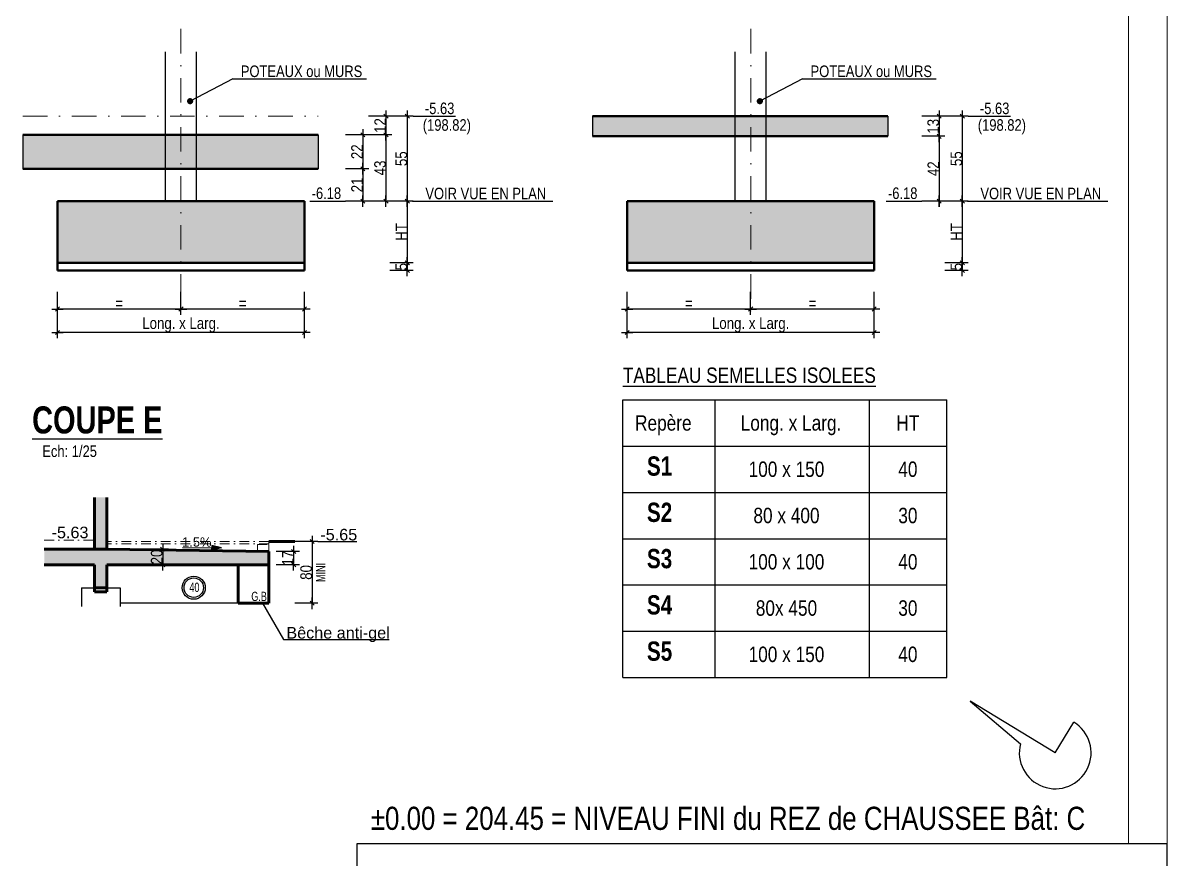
# Model space of a CAD drawing. Header units: centimetres. Extents: x -4990 to 114398, y -61489 to -12305.
# Drawn here: x 33590 to 35073, y -37783 to -36699 of the extents above; entities that cross this region are included whole.
import ezdxf
from ezdxf.enums import TextEntityAlignment as Align

# ---------------------------------------------------------------- set-up
doc = ezdxf.new("R2010")
doc.units = ezdxf.units.CM
doc.header["$LTSCALE"] = 0.5
doc.linetypes.add('TIRETPT2', pattern=[12.7, 6.35, -3.175, 0, -3.175])
doc.linetypes.add('TIRETPTX2', pattern=[50.8, 25.4, -12.7, 0, -12.7])
doc.layers.get('DEFPOINTS').update_dxf_attribs({"linetype": 'CONTINUOUS'})
for name, color, linetype in [('01-cartouche-cage A', 7, 'CONTINUOUS'), ('01_cote_gen', 4, 'CONTINUOUS'), ('01_linteaux', 2, 'CONTINUOUS'), ('01_poch_murs', 253, 'CONTINUOUS'), ('01_poch_poteaux', 250, 'CONTINUOUS'), ('01_texte', 230, 'CONTINUOUS'), ('AA_COTES', 2, 'CONTINUOUS')]:
    doc.layers.add(name, color=color, linetype=linetype)
for name, color, linetype, lineweight in [('01_Cad_1_', 5, 'CONTINUOUS', 9), ('01_murs_coup', 5, 'CONTINUOUS', 60), ('01_résv', 32, 'CONTINUOUS', 9), ('01_tram_axes', 2, 'TIRETPTX2', 9)]:
    doc.layers.add(name, color=color, linetype=linetype, lineweight=lineweight)
doc.styles.add('ARIAL', font='arial.ttf')
doc.styles.add('impact', font='impact.ttf')
doc.styles.add('MATTE_TXT', font='arial.ttf')
doc.styles.add('STYLE2', font='ARIALN.TTF')
doc.styles.add('stylemattecart', font='ARIALN.TTF')
doc.dimstyles.new('JB25', dxfattribs={"dimscale": 0.1, "dimtxt": 150, "dimasz": 15, "dimexe": 0.1, "dimexo": 0.1, "dimgap": 0.09, "dimtad": 1, "dimdec": 1, "dimlfac": 0.5, "dimdsep": 46, "dimtxsty": 'STYLE2', "dimblk1": 'BOND_G', "dimblk2": 'BOND_D', "dimsah": 1, "dimcen": 1.5, "dimdle": 0.01, "dimse1": 1, "dimse2": 1, "dimclrd": 4, "dimclre": 2, "dimclrt": 6, "dimazin": 2, "dimtfac": 2.333333, "dimtdec": 1, "dimtix": 1, "dimtmove": 2, "dimatfit": 3, "dimldrblk": 'BOND_G', "dimfxl": 1, "dimtolj": 1, "dimtzin": 0, "dimarcsym": 0})
doc.dimstyles.new('JB50', dxfattribs={"dimscale": 0.1, "dimtxt": 150, "dimasz": 15, "dimexe": 0.1, "dimexo": 0.1, "dimgap": 0.09, "dimtad": 1, "dimdec": 1, "dimdsep": 46, "dimtxsty": 'STYLE2', "dimblk1": 'BOND_G', "dimblk2": 'BOND_D', "dimsah": 1, "dimcen": 1.5, "dimdle": 0.01, "dimse1": 1, "dimse2": 1, "dimclrd": 4, "dimclre": 2, "dimclrt": 6, "dimazin": 2, "dimtfac": 2.333333, "dimtdec": 1, "dimtix": 1, "dimtmove": 2, "dimatfit": 3, "dimldrblk": 'BOND_G', "dimfxl": 1, "dimtolj": 1, "dimtzin": 0, "dimarcsym": 0})

# ---------------------------------------------------------------- blocks, each defined once
blk = doc.blocks.new('cartstruc')
at = {"layer": '01-cartouche-cage A', "linetype": 'Continuous'}
for p, q in [((0, 1485), (-1050, 1485)), ((-1050, 1485), (-1050, 0)), ((0, 0), (0, 1485))]:
    blk.add_line(p, q, dxfattribs=at)
at = {"layer": '01-cartouche-cage A', "color": 7, "style": 'stylemattecart'}
for tag, height, p in [('NOMCLIENT', 30, (-525, 1399.6)), ('ADRESSE1CLIENT', 25, (-525, 1326.7)), ('ADRESSE2CLIENT', 25, (-525, 1283.9)), ('NOMAFFAIRE1', 45, (-525.1, 1189.8)), ('NOMAFFAIRE2', 45, (-525.1, 1110.4)), ('NOMAFFAIRE3', 45, (-525.1, 1031.7)), ('ADRESSE1AFFAIRE', 20, (-525.1, 943.3)), ('ADRESSE2AFFAIRE', 20, (-525.1, 909.2)), ('INDICE-A', 15, (-959.1, 428.4)), ('DATE-A', 15, (-861.9, 428.4)), ('INDICE-B', 15, (-959.1, 400.5)), ('DATE-B', 15, (-861.9, 400.5)), ('INDICE-C', 15, (-959.1, 369.4)), ('DATE-C', 15, (-861.9, 369.4)), ('INDICE-D', 15, (-959.1, 338.3)), ('DATE-D', 15, (-861.9, 338.3)), ('INDICE-E', 15, (-959.1, 307.2)), ('DATE-E', 15, (-861.9, 307.2)), ('INDICE-F', 15, (-959.1, 276.1)), ('DATE-F', 15, (-861.9, 276.1))]:
    blk.add_attdef(tag, text='', height=height, dxfattribs=at).set_placement(p, align=Align.MIDDLE_CENTER)
for tag, height, p in [('NOMARCHI', 15, (-831.1, 803.3)), ('MODEL', 15, (-408.9, 803.3)), ('BETSTRUCTURE', 15, (-831.1, 776.5)), ('MOE', 15, (-408.9, 776.5)), ('BETFLUIDES', 15, (-831.1, 749.5)), ('CSPS', 15, (-408.9, 749.5)), ('ECONOMISTE', 15, (-831.1, 722.7)), ('OPC', 15, (-408.9, 722.7)), ('BDC', 15, (-831.1, 695.9)), ('NOMENTREPRISE', 15, (-408.9, 695.9)), ('NUMBAT', 27, (-249.5, 614.7)), ('PHASE', 35, (-249.5, 537.9)), ('CONT-SOL', 12, (-138.6, 490.2)), ('NOMDESS', 15, (-451.8, 132.3)), ('NOMING', 15, (-451.8, 104.3)), ('ECH', 15, (-451.8, 76.3)), ('NUMAFF', 25, (-196.3, 48.9))]:
    blk.add_attdef(tag, text='', height=height, dxfattribs=at).set_placement(p, align=Align.BOTTOM_LEFT)
at = {"layer": '01-cartouche-cage A', "color": 7, "style": 'stylemattecart', "width": 0.8}
for tag, p in [('TITRTEPLAN1', (-677.3, 664.6)), ('TITRTEPLAN2', (-677.3, 610.2)), ('TITRTEPLAN3', (-677.3, 556)), ('TITRTEPLAN4', (-677.3, 501.4))]:
    blk.add_attdef(tag, text='', height=33, dxfattribs=at).set_placement(p, align=Align.MIDDLE_CENTER)
at = {"layer": '01-cartouche-cage A', "color": 7, "style": 'stylemattecart'}
for tag, p in [('MODIF-A', (-802.6, 428.4)), ('MODIF-B', (-802.6, 400.5)), ('MODIF-C', (-802.6, 369.4)), ('MODIF-D', (-802.6, 338.3)), ('MODIF-E', (-802.6, 307.2)), ('MODIF-F', (-802.6, 276.1))]:
    blk.add_attdef(tag, text='', height=15, dxfattribs=at).set_placement(p, align=Align.MIDDLE_LEFT)
at = {"layer": '01-cartouche-cage A', "color": 255, "style": 'stylemattecart'}
for tag, height, p in [('N°P', 35, (-321, 256)), ('IP', 35, (-210.3, 256)), ('DATEPLAN', 15, (-257.7, 226.8))]:
    blk.add_attdef(tag, text='', height=height, dxfattribs=at).set_placement(p, align=Align.BOTTOM_LEFT)
blk = doc.blocks.new('BOND_G')
at = {"layer": 'AA_COTES', "color": 0}
for p, q in [((0, -5), (0, 15)), ((5, 0), (-5, 0)), ((1.77, 1.77), (-1.77, -1.77))]:
    blk.add_line(p, q, dxfattribs=at)
blk = doc.blocks.new('BOND_D')
at = {"layer": 'AA_COTES', "color": 0}
for p, q in [((5, 0), (-5, 0)), ((-1.77, -1.77), (1.77, 1.77)), ((0, 5), (0, -15))]:
    blk.add_line(p, q, dxfattribs=at)
blk = doc.blocks.new('*D3810')
at = {"layer": '01_poch_poteaux', "color": 4, "lineweight": -2, "transparency": 16777216}
blk.add_line((34691.4, -37069.6), (34534.4, -37069.6), dxfattribs=at)
at = {"layer": 'DEFPOINTS', "color": 0}
for p in [(34692.9, -37019.7), (34532.9, -37031.6), (34532.9, -37069.6)]:
    blk.add_point(p, dxfattribs=at)
at = {"layer": '01_poch_poteaux', "color": 4, "lineweight": -2, "transparency": 16777216, "xscale": 1.5, "yscale": 1.5, "zscale": 1.5, "rotation": 180}
blk.add_blockref('BOND_D', (34532.9, -37069.6), dxfattribs=at)
at = {"layer": '01_poch_poteaux', "color": 4, "lineweight": -2, "transparency": 16777216, "xscale": 1.5, "yscale": 1.5, "zscale": 1.5}
blk.add_blockref('BOND_G', (34692.9, -37069.6), dxfattribs=at)
at = {"layer": '01_poch_poteaux', "color": 6, "transparency": 16777216, "insert": (34612.9, -37062.1), "char_height": 15, "attachment_point": 5, "style": 'STYLE2'}
blk.add_mtext('\\A1;=', dxfattribs=at)
blk = doc.blocks.new('*D3811')
at = {"layer": '01_poch_poteaux', "color": 4, "lineweight": -2, "transparency": 16777216}
blk.add_line((34531.4, -37069.6), (34374.4, -37069.6), dxfattribs=at)
at = {"layer": 'DEFPOINTS', "color": 0}
for p in [(34532.9, -37019.7), (34372.9, -37031.6), (34372.9, -37069.6)]:
    blk.add_point(p, dxfattribs=at)
at = {"layer": '01_poch_poteaux', "color": 4, "lineweight": -2, "transparency": 16777216, "xscale": 1.5, "yscale": 1.5, "zscale": 1.5, "rotation": 180}
blk.add_blockref('BOND_D', (34372.9, -37069.6), dxfattribs=at)
at = {"layer": '01_poch_poteaux', "color": 4, "lineweight": -2, "transparency": 16777216, "xscale": 1.5, "yscale": 1.5, "zscale": 1.5}
blk.add_blockref('BOND_G', (34532.9, -37069.6), dxfattribs=at)
at = {"layer": '01_poch_poteaux', "color": 6, "transparency": 16777216, "insert": (34452.9, -37062.1), "char_height": 15, "attachment_point": 5, "style": 'STYLE2'}
blk.add_mtext('\\A1;=', dxfattribs=at)
blk = doc.blocks.new('*D3805')
at = {"layer": '01_cote_gen', "color": 4, "lineweight": -2, "transparency": 16777216}
blk.add_line((34777.2, -36821.2), (34777.2, -36844.2), dxfattribs=at)
at = {"layer": 'DEFPOINTS', "color": 0}
for p in [(34754.7, -36819.7), (34754.7, -36845.7), (34777.2, -36845.7)]:
    blk.add_point(p, dxfattribs=at)
at = {"layer": '01_cote_gen', "color": 4, "lineweight": -2, "transparency": 16777216, "xscale": 1.5, "yscale": 1.5, "zscale": 1.5}
for name, p, rotation in [('BOND_G', (34777.2, -36819.7), 90), ('BOND_D', (34777.2, -36845.7), 270)]:
    blk.add_blockref(name, p, dxfattribs=dict(at, rotation=rotation))
at = {"layer": '01_cote_gen', "color": 6, "transparency": 16777216, "insert": (34769.5, -36832.7), "char_height": 15, "attachment_point": 5, "rotation": 90, "style": 'STYLE2'}
blk.add_mtext('\\A1;13', dxfattribs=at)
blk = doc.blocks.new('*D3806')
at = {"layer": '01_cote_gen', "color": 4, "lineweight": -2, "transparency": 16777216}
blk.add_line((34777.2, -36847.2), (34777.2, -36928.2), dxfattribs=at)
at = {"layer": 'DEFPOINTS', "color": 0}
for p in [(34754.7, -36845.7), (34736.8, -36929.7), (34777.2, -36929.7)]:
    blk.add_point(p, dxfattribs=at)
at = {"layer": '01_cote_gen', "color": 4, "lineweight": -2, "transparency": 16777216, "xscale": 1.5, "yscale": 1.5, "zscale": 1.5}
for name, p, rotation in [('BOND_G', (34777.2, -36845.7), 90), ('BOND_D', (34777.2, -36929.7), 270)]:
    blk.add_blockref(name, p, dxfattribs=dict(at, rotation=rotation))
at = {"layer": '01_cote_gen', "color": 6, "transparency": 16777216, "insert": (34769.6, -36887.7), "char_height": 15, "attachment_point": 5, "rotation": 90, "style": 'STYLE2'}
blk.add_mtext('\\A1;42', dxfattribs=at)
blk = doc.blocks.new('*D3807')
at = {"layer": '01_cote_gen', "color": 4, "lineweight": -2, "transparency": 16777216}
blk.add_line((34691.4, -37099.9), (34374.4, -37099.9), dxfattribs=at)
at = {"layer": 'DEFPOINTS', "color": 0}
for p in [(34372.9, -37077.1), (34692.9, -37077.1), (34372.9, -37099.9)]:
    blk.add_point(p, dxfattribs=at)
at = {"layer": '01_cote_gen', "color": 4, "lineweight": -2, "transparency": 16777216, "xscale": 1.5, "yscale": 1.5, "zscale": 1.5, "rotation": 180}
blk.add_blockref('BOND_D', (34372.9, -37099.9), dxfattribs=at)
at = {"layer": '01_cote_gen', "color": 4, "lineweight": -2, "transparency": 16777216, "xscale": 1.5, "yscale": 1.5, "zscale": 1.5}
blk.add_blockref('BOND_G', (34692.9, -37099.9), dxfattribs=at)
at = {"layer": '01_cote_gen', "color": 6, "transparency": 16777216, "insert": (34532.9, -37090.2), "char_height": 15, "attachment_point": 5, "style": 'STYLE2'}
blk.add_mtext('\\A1;Long. x Larg.', dxfattribs=at)
blk = doc.blocks.new('*D3808')
at = {"layer": '01_cote_gen', "color": 4, "lineweight": -2, "transparency": 16777216}
blk.add_line((34807.2, -37011.2), (34807.2, -37018.2), dxfattribs=at)
at = {"layer": 'DEFPOINTS', "color": 0}
for p in [(34766.8, -37009.7), (34766.8, -37019.7), (34807.2, -37019.7)]:
    blk.add_point(p, dxfattribs=at)
at = {"layer": '01_cote_gen', "color": 4, "lineweight": -2, "transparency": 16777216, "xscale": 1.5, "yscale": 1.5, "zscale": 1.5}
for name, p, rotation in [('BOND_G', (34807.2, -37009.7), 90), ('BOND_D', (34807.2, -37019.7), 270)]:
    blk.add_blockref(name, p, dxfattribs=dict(at, rotation=rotation))
at = {"layer": '01_cote_gen', "color": 6, "transparency": 16777216, "insert": (34799.5, -37014.7), "char_height": 15, "attachment_point": 5, "rotation": 90, "style": 'STYLE2'}
blk.add_mtext('\\A1;5', dxfattribs=at)
blk = doc.blocks.new('*D3809')
at = {"layer": '01_cote_gen', "color": 4, "lineweight": -2, "transparency": 16777216}
blk.add_line((34807.2, -36931.2), (34807.2, -37008.2), dxfattribs=at)
at = {"layer": 'DEFPOINTS', "color": 0}
for p in [(34784.7, -36929.7), (34784.7, -37009.7), (34807.2, -37009.7)]:
    blk.add_point(p, dxfattribs=at)
at = {"layer": '01_cote_gen', "color": 4, "lineweight": -2, "transparency": 16777216, "xscale": 1.5, "yscale": 1.5, "zscale": 1.5}
for name, p, rotation in [('BOND_G', (34807.2, -36929.7), 90), ('BOND_D', (34807.2, -37009.7), 270)]:
    blk.add_blockref(name, p, dxfattribs=dict(at, rotation=rotation))
at = {"layer": '01_cote_gen', "color": 6, "transparency": 16777216, "insert": (34799.6, -36969.7), "char_height": 15, "attachment_point": 5, "rotation": 90, "style": 'STYLE2'}
blk.add_mtext('\\A1;HT', dxfattribs=at)
blk = doc.blocks.new('*D3822')
at = {"layer": '01_cote_gen', "color": 4, "lineweight": -2, "transparency": 16777216}
blk.add_line((34807.2, -36821.2), (34807.2, -36928.2), dxfattribs=at)
at = {"layer": 'DEFPOINTS', "color": 0}
for p in [(34784.7, -36819.7), (34793.7, -36929.7), (34807.2, -36929.7)]:
    blk.add_point(p, dxfattribs=at)
at = {"layer": '01_cote_gen', "color": 4, "lineweight": -2, "transparency": 16777216, "xscale": 1.5, "yscale": 1.5, "zscale": 1.5}
for name, p, rotation in [('BOND_G', (34807.2, -36819.7), 90), ('BOND_D', (34807.2, -36929.7), 270)]:
    blk.add_blockref(name, p, dxfattribs=dict(at, rotation=rotation))
at = {"layer": '01_cote_gen', "color": 6, "transparency": 16777216, "insert": (34799.5, -36874.7), "char_height": 15, "attachment_point": 5, "rotation": 90, "style": 'STYLE2'}
blk.add_mtext('\\A1;55', dxfattribs=at)
blk = doc.blocks.new('*D3824')
at = {"layer": '01_poch_poteaux', "color": 4, "lineweight": -2, "transparency": 16777216}
blk.add_line((33953.1, -37069.6), (33796.1, -37069.6), dxfattribs=at)
at = {"layer": 'DEFPOINTS', "color": 0}
for p in [(33954.6, -37019.7), (33794.6, -37031.6), (33794.6, -37069.6)]:
    blk.add_point(p, dxfattribs=at)
at = {"layer": '01_poch_poteaux', "color": 4, "lineweight": -2, "transparency": 16777216, "xscale": 1.5, "yscale": 1.5, "zscale": 1.5, "rotation": 180}
blk.add_blockref('BOND_D', (33794.6, -37069.6), dxfattribs=at)
at = {"layer": '01_poch_poteaux', "color": 4, "lineweight": -2, "transparency": 16777216, "xscale": 1.5, "yscale": 1.5, "zscale": 1.5}
blk.add_blockref('BOND_G', (33954.6, -37069.6), dxfattribs=at)
at = {"layer": '01_poch_poteaux', "color": 6, "transparency": 16777216, "insert": (33874.6, -37062.1), "char_height": 15, "attachment_point": 5, "style": 'STYLE2'}
blk.add_mtext('\\A1;=', dxfattribs=at)
blk = doc.blocks.new('*D3825')
at = {"layer": '01_poch_poteaux', "color": 4, "lineweight": -2, "transparency": 16777216}
blk.add_line((33793.1, -37069.6), (33636.1, -37069.6), dxfattribs=at)
at = {"layer": 'DEFPOINTS', "color": 0}
for p in [(33794.6, -37019.7), (33634.6, -37031.6), (33634.6, -37069.6)]:
    blk.add_point(p, dxfattribs=at)
at = {"layer": '01_poch_poteaux', "color": 4, "lineweight": -2, "transparency": 16777216, "xscale": 1.5, "yscale": 1.5, "zscale": 1.5, "rotation": 180}
blk.add_blockref('BOND_D', (33634.6, -37069.6), dxfattribs=at)
at = {"layer": '01_poch_poteaux', "color": 4, "lineweight": -2, "transparency": 16777216, "xscale": 1.5, "yscale": 1.5, "zscale": 1.5}
blk.add_blockref('BOND_G', (33794.6, -37069.6), dxfattribs=at)
at = {"layer": '01_poch_poteaux', "color": 6, "transparency": 16777216, "insert": (33714.6, -37062.1), "char_height": 15, "attachment_point": 5, "style": 'STYLE2'}
blk.add_mtext('\\A1;=', dxfattribs=at)
blk = doc.blocks.new('*D3826')
at = {"layer": '01_cote_gen', "color": 4, "lineweight": -2, "transparency": 16777216}
blk.add_line((34030.4, -36845.2), (34030.4, -36886.2), dxfattribs=at)
at = {"layer": 'DEFPOINTS', "color": 0}
for p in [(34007.9, -36843.7), (34007.9, -36887.7), (34030.4, -36887.7)]:
    blk.add_point(p, dxfattribs=at)
at = {"layer": '01_cote_gen', "color": 4, "lineweight": -2, "transparency": 16777216, "xscale": 1.5, "yscale": 1.5, "zscale": 1.5}
for name, p, rotation in [('BOND_G', (34030.4, -36843.7), 90), ('BOND_D', (34030.4, -36887.7), 270)]:
    blk.add_blockref(name, p, dxfattribs=dict(at, rotation=rotation))
at = {"layer": '01_cote_gen', "color": 6, "transparency": 16777216, "insert": (34022.8, -36865.7), "char_height": 15, "attachment_point": 5, "rotation": 90, "style": 'STYLE2'}
blk.add_mtext('\\A1;22', dxfattribs=at)
blk = doc.blocks.new('*D3827')
at = {"layer": '01_cote_gen', "color": 4, "lineweight": -2, "transparency": 16777216}
blk.add_line((34030.4, -36889.2), (34030.4, -36928.2), dxfattribs=at)
at = {"layer": 'DEFPOINTS', "color": 0}
for p in [(34007.9, -36887.7), (33989.9, -36929.7), (34030.4, -36929.7)]:
    blk.add_point(p, dxfattribs=at)
at = {"layer": '01_cote_gen', "color": 4, "lineweight": -2, "transparency": 16777216, "xscale": 1.5, "yscale": 1.5, "zscale": 1.5}
for name, p, rotation in [('BOND_G', (34030.4, -36887.7), 90), ('BOND_D', (34030.4, -36929.7), 270)]:
    blk.add_blockref(name, p, dxfattribs=dict(at, rotation=rotation))
at = {"layer": '01_cote_gen', "color": 6, "transparency": 16777216, "insert": (34022.8, -36908.7), "char_height": 15, "attachment_point": 5, "rotation": 90, "style": 'STYLE2'}
blk.add_mtext('\\A1;21', dxfattribs=at)
blk = doc.blocks.new('*D3828')
at = {"layer": '01_cote_gen', "color": 4, "lineweight": -2, "transparency": 16777216}
blk.add_line((33953.1, -37099.9), (33636.1, -37099.9), dxfattribs=at)
at = {"layer": 'DEFPOINTS', "color": 0}
for p in [(33634.6, -37077.1), (33954.6, -37077.1), (33634.6, -37099.9)]:
    blk.add_point(p, dxfattribs=at)
at = {"layer": '01_cote_gen', "color": 4, "lineweight": -2, "transparency": 16777216, "xscale": 1.5, "yscale": 1.5, "zscale": 1.5, "rotation": 180}
blk.add_blockref('BOND_D', (33634.6, -37099.9), dxfattribs=at)
at = {"layer": '01_cote_gen', "color": 4, "lineweight": -2, "transparency": 16777216, "xscale": 1.5, "yscale": 1.5, "zscale": 1.5}
blk.add_blockref('BOND_G', (33954.6, -37099.9), dxfattribs=at)
at = {"layer": '01_cote_gen', "color": 6, "transparency": 16777216, "insert": (33794.6, -37090.2), "char_height": 15, "attachment_point": 5, "style": 'STYLE2'}
blk.add_mtext('\\A1;Long. x Larg.', dxfattribs=at)
blk = doc.blocks.new('*D3829')
at = {"layer": '01_cote_gen', "color": 4, "lineweight": -2, "transparency": 16777216}
blk.add_line((34087.9, -37011.2), (34087.9, -37018.2), dxfattribs=at)
at = {"layer": 'DEFPOINTS', "color": 0}
for p in [(34047.5, -37009.7), (34047.5, -37019.7), (34087.9, -37019.7)]:
    blk.add_point(p, dxfattribs=at)
at = {"layer": '01_cote_gen', "color": 4, "lineweight": -2, "transparency": 16777216, "xscale": 1.5, "yscale": 1.5, "zscale": 1.5}
for name, p, rotation in [('BOND_G', (34087.9, -37009.7), 90), ('BOND_D', (34087.9, -37019.7), 270)]:
    blk.add_blockref(name, p, dxfattribs=dict(at, rotation=rotation))
at = {"layer": '01_cote_gen', "color": 6, "transparency": 16777216, "insert": (34080.2, -37014.7), "char_height": 15, "attachment_point": 5, "rotation": 90, "style": 'STYLE2'}
blk.add_mtext('\\A1;5', dxfattribs=at)
blk = doc.blocks.new('*D3830')
at = {"layer": '01_cote_gen', "color": 4, "lineweight": -2, "transparency": 16777216}
blk.add_line((34087.9, -36931.2), (34087.9, -37008.2), dxfattribs=at)
at = {"layer": 'DEFPOINTS', "color": 0}
for p in [(34065.4, -36929.7), (34065.4, -37009.7), (34087.9, -37009.7)]:
    blk.add_point(p, dxfattribs=at)
at = {"layer": '01_cote_gen', "color": 4, "lineweight": -2, "transparency": 16777216, "xscale": 1.5, "yscale": 1.5, "zscale": 1.5}
for name, p, rotation in [('BOND_G', (34087.9, -36929.7), 90), ('BOND_D', (34087.9, -37009.7), 270)]:
    blk.add_blockref(name, p, dxfattribs=dict(at, rotation=rotation))
at = {"layer": '01_cote_gen', "color": 6, "transparency": 16777216, "insert": (34080.4, -36969.7), "char_height": 15, "attachment_point": 5, "rotation": 90, "style": 'STYLE2'}
blk.add_mtext('\\A1;HT', dxfattribs=at)
blk = doc.blocks.new('*D3823')
at = {"layer": '01_cote_gen', "color": 4, "lineweight": -2, "transparency": 16777216}
blk.add_line((34060.3, -36845.2), (34060.3, -36928.2), dxfattribs=at)
at = {"layer": 'DEFPOINTS', "color": 0}
for p in [(34037.9, -36843.7), (34046.8, -36929.7), (34060.3, -36929.7)]:
    blk.add_point(p, dxfattribs=at)
at = {"layer": '01_cote_gen', "color": 4, "lineweight": -2, "transparency": 16777216, "xscale": 1.5, "yscale": 1.5, "zscale": 1.5}
for name, p, rotation in [('BOND_G', (34060.3, -36843.7), 90), ('BOND_D', (34060.3, -36929.7), 270)]:
    blk.add_blockref(name, p, dxfattribs=dict(at, rotation=rotation))
at = {"layer": '01_cote_gen', "color": 6, "transparency": 16777216, "insert": (34052.7, -36886.7), "char_height": 15, "attachment_point": 5, "rotation": 90, "style": 'STYLE2'}
blk.add_mtext('\\A1;43', dxfattribs=at)
blk = doc.blocks.new('*D3831')
at = {"layer": '01_cote_gen', "color": 4, "lineweight": -2, "transparency": 16777216}
blk.add_line((34060.3, -36821.2), (34060.3, -36842.2), dxfattribs=at)
at = {"layer": 'DEFPOINTS', "color": 0}
for p in [(34007.9, -36819.7), (33992.5, -36843.7), (34060.3, -36843.7)]:
    blk.add_point(p, dxfattribs=at)
at = {"layer": '01_cote_gen', "color": 4, "lineweight": -2, "transparency": 16777216, "xscale": 1.5, "yscale": 1.5, "zscale": 1.5}
for name, p, rotation in [('BOND_G', (34060.3, -36819.7), 90), ('BOND_D', (34060.3, -36843.7), 270)]:
    blk.add_blockref(name, p, dxfattribs=dict(at, rotation=rotation))
at = {"layer": '01_cote_gen', "color": 6, "transparency": 16777216, "insert": (34052.8, -36831.7), "char_height": 15, "attachment_point": 5, "rotation": 90, "style": 'STYLE2'}
blk.add_mtext('\\A1;12', dxfattribs=at)
blk = doc.blocks.new('*D3832')
at = {"layer": '01_cote_gen', "color": 4, "lineweight": -2, "transparency": 16777216}
blk.add_line((34087.9, -36821.2), (34087.9, -36928.2), dxfattribs=at)
at = {"layer": 'DEFPOINTS', "color": 0}
for p in [(34067.8, -36819.7), (34067.8, -36929.7), (34087.9, -36929.7)]:
    blk.add_point(p, dxfattribs=at)
at = {"layer": '01_cote_gen', "color": 4, "lineweight": -2, "transparency": 16777216, "xscale": 1.5, "yscale": 1.5, "zscale": 1.5}
for name, p, rotation in [('BOND_G', (34087.9, -36819.7), 90), ('BOND_D', (34087.9, -36929.7), 270)]:
    blk.add_blockref(name, p, dxfattribs=dict(at, rotation=rotation))
at = {"layer": '01_cote_gen', "color": 6, "transparency": 16777216, "insert": (34080.2, -36874.7), "char_height": 15, "attachment_point": 5, "rotation": 90, "style": 'STYLE2'}
blk.add_mtext('\\A1;55', dxfattribs=at)
blk = doc.blocks.new('*D4686')
at = {"layer": '01_résv', "color": 4, "lineweight": -2, "ltscale": 2, "transparency": 16777216}
blk.add_line((33770.9, -37382.6), (33770.9, -37399.6), dxfattribs=at)
at = {"layer": 'DEFPOINTS', "color": 0, "ltscale": 2}
for p in [(33698.6, -37381.1), (33698.6, -37401.1), (33770.9, -37401.1)]:
    blk.add_point(p, dxfattribs=at)
at = {"layer": '01_résv', "color": 4, "lineweight": -2, "ltscale": 2, "transparency": 16777216, "xscale": 1.5, "yscale": 1.5, "zscale": 1.5}
for name, p, rotation in [('BOND_G', (33770.9, -37381.1), 90), ('BOND_D', (33770.9, -37401.1), 270)]:
    blk.add_blockref(name, p, dxfattribs=dict(at, rotation=rotation))
at = {"layer": '01_résv', "color": 6, "ltscale": 2, "transparency": 16777216, "insert": (33763.2, -37391.1), "char_height": 15, "attachment_point": 5, "rotation": 90, "style": 'STYLE2'}
blk.add_mtext('\\A1;20', dxfattribs=at)
blk = doc.blocks.new('*D4687')
at = {"layer": '01_résv', "color": 4, "lineweight": -2, "ltscale": 2, "transparency": 16777216}
blk.add_line((33940.6, -37385.6), (33940.6, -37399.6), dxfattribs=at)
at = {"layer": 'DEFPOINTS', "color": 0, "ltscale": 2}
for p in [(33908.6, -37384.1), (33908.6, -37401.1), (33940.6, -37401.1)]:
    blk.add_point(p, dxfattribs=at)
at = {"layer": '01_résv', "color": 4, "lineweight": -2, "ltscale": 2, "transparency": 16777216, "xscale": 1.5, "yscale": 1.5, "zscale": 1.5}
for name, p, rotation in [('BOND_G', (33940.6, -37384.1), 90), ('BOND_D', (33940.6, -37401.1), 270)]:
    blk.add_blockref(name, p, dxfattribs=dict(at, rotation=rotation))
at = {"layer": '01_résv', "color": 6, "ltscale": 2, "transparency": 16777216, "insert": (33933.1, -37392.6), "char_height": 15, "attachment_point": 5, "rotation": 90, "style": 'STYLE2'}
blk.add_mtext('\\A1;17', dxfattribs=at)
blk = doc.blocks.new('*D4688')
at = {"layer": '01_résv', "color": 4, "lineweight": -2, "ltscale": 2, "transparency": 16777216}
blk.add_line((33964.6, -37372.6), (33964.6, -37449.6), dxfattribs=at)
at = {"layer": 'DEFPOINTS', "color": 0, "ltscale": 2}
for p in [(33942.2, -37371.1), (33908.6, -37451.1), (33964.6, -37451.1)]:
    blk.add_point(p, dxfattribs=at)
at = {"layer": '01_résv', "color": 4, "lineweight": -2, "ltscale": 2, "transparency": 16777216, "xscale": 1.5, "yscale": 1.5, "zscale": 1.5}
for name, p, rotation in [('BOND_G', (33964.6, -37371.1), 90), ('BOND_D', (33964.6, -37451.1), 270)]:
    blk.add_blockref(name, p, dxfattribs=dict(at, rotation=rotation))
at = {"layer": '01_résv', "color": 6, "ltscale": 2, "transparency": 16777216, "insert": (33956.9, -37411.1), "char_height": 15, "attachment_point": 5, "rotation": 90, "style": 'STYLE2'}
blk.add_mtext('\\A1;80', dxfattribs=at)

msp = doc.modelspace()

# ---------------------------------------------------------------- hatches: boundary and pattern name
at = {"layer": '01_poch_murs', "ltscale": 2}
h = msp.add_hatch(color=256, dxfattribs=at)
h.dxf.hatch_style = 1
h.paths.add_polyline_path([(34512.928, -36819.664), (34328.065, -36819.663), (34328.065, -36845.663), (34512.928, -36845.664)])
h.paths.add_polyline_path([(34552.928, -36819.664), (34512.928, -36819.664), (34512.928, -36845.664), (34552.928, -36845.664)])
h.paths.add_polyline_path([(34710.836, -36819.665), (34552.928, -36819.664), (34552.928, -36845.664), (34710.836, -36845.665)])
h.paths.add_polyline_path([(34692.928, -36929.661), (34372.928, -36929.661), (34372.928, -37009.661), (34692.928, -37009.661)])
h = msp.add_hatch(color=256, dxfattribs=at)
h.dxf.hatch_style = 1
h.paths.add_polyline_path([(33972.511, -36843.665), (33814.603, -36843.664), (33814.603, -36887.664), (33972.511, -36887.665)])
h.paths.add_polyline_path([(33814.603, -36843.664), (33774.603, -36843.664), (33774.603, -36887.664), (33814.603, -36887.664)])
h.paths.add_polyline_path([(33774.603, -36843.664), (33589.74, -36843.663), (33589.74, -36887.663), (33774.603, -36887.664)])
h.paths.add_polyline_path([(33954.603, -36929.661), (33634.603, -36929.661), (33634.603, -37009.661), (33954.603, -37009.661)])
h = msp.add_hatch(color=256, dxfattribs=at)
h.dxf.hatch_style = 1
h.paths.add_polyline_path([(33908.636, -37384.078), (33698.636, -37381.078), (33617.432, -37381.078), (33617.432, -37401.078), (33682.636, -37401.078), (33682.636, -37431.078), (33698.636, -37431.078), (33698.636, -37401.078), (33908.636, -37401.078)])
h.paths.add_polyline_path([(33698.636, -37313.855), (33682.636, -37313.855), (33682.636, -37381.078), (33698.636, -37381.078)])
h.paths.add_polyline_path([(33778.729, -37404.2), (33778.729, -37377.587), (33747.502, -37377.587), (33747.502, -37404.2)], flags=9)
h = msp.add_hatch(color=256, dxfattribs=at)
h.dxf.hatch_style = 1
h.paths.add_polyline_path([(33734.665, -37389.094, 0.2142066), (33721.782, -37381.408), (33718.068, -37381.355, 0.22168827), (33704.665, -37389.094, 0.10851541), (33698.883, -37383.775), (33698.636, -37401.078), (33743.361, -37401.078, 0.24242258)])
h = msp.add_hatch(color=256, dxfattribs=at)
h.dxf.hatch_style = 1
h.paths.add_polyline_path([(33908.636, -37384.078), (33721.782, -37381.408, -0.2142066), (33734.665, -37389.094, -0.24242258), (33743.361, -37401.078), (33908.636, -37401.078)])
h.paths.add_polyline_path([(33718.068, -37381.355), (33698.922, -37381.082), (33698.883, -37383.775, -0.10851541), (33704.665, -37389.094, -0.22168827)])
h.paths.add_polyline_path([(33778.729, -37404.2), (33778.729, -37377.587), (33747.502, -37377.587), (33747.502, -37404.2)], flags=9)

# ---------------------------------------------------------------- linework, layer by layer
at = {"layer": '01_Cad_1_'}
msp.add_line((35072.592, -35048.151), (35072.592, -37763.151), dxfattribs=at)
at = {"layer": '01_Cad_1_', "color": 2}
msp.add_line((35022.592, -35098.151), (35022.592, -37763.151), dxfattribs=at)
at = {"layer": '01_linteaux'}
for p, q in [((33774.603, -36929.661), (33774.603, -36736.073)), ((33814.603, -36929.661), (33814.603, -36736.073)), ((34512.928, -36929.661), (34512.928, -36736.073)), ((34552.928, -36929.661), (34552.928, -36736.073)), ((33665.636, -37431.078), (33682.636, -37431.078)), ((33665.636, -37431.078), (33665.636, -37455.425)), ((33665.636, -37431.078), (33665.636, -37431.078)), ((33698.636, -37431.078), (33715.636, -37431.078)), ((33715.636, -37431.078), (33715.636, -37455.425)), ((33868.636, -37451.078), (33715.636, -37451.078))]:
    msp.add_line(p, q, dxfattribs=at)
at = {"layer": '01_murs_coup', "linetype": 'Continuous', "lineweight": 50}
for p, q in [((34328.065, -36819.663), (34710.836, -36819.665)), ((33589.74, -36843.663), (33972.511, -36843.665)), ((34328.065, -36845.663), (34710.836, -36845.665)), ((33589.74, -36887.663), (33972.511, -36887.665)), ((33954.603, -36929.661), (33634.603, -36929.661)), ((33634.603, -36929.661), (33634.603, -37019.661)), ((33954.603, -37019.661), (33954.603, -36929.661)), ((34692.928, -36929.661), (34372.928, -36929.661)), ((34372.928, -36929.661), (34372.928, -37019.661)), ((34692.928, -37019.661), (34692.928, -36929.661)), ((33954.603, -37009.661), (33634.603, -37009.661)), ((34692.928, -37009.661), (34372.928, -37009.661)), ((33954.603, -37019.661), (33634.603, -37019.661)), ((34692.928, -37019.661), (34372.928, -37019.661))]:
    msp.add_line(p, q, dxfattribs=at)
at = {"layer": '01_murs_coup'}
for p, q in [((33682.636, -37313.855), (33682.636, -37381.078)), ((33698.636, -37381.078), (33698.636, -37313.855)), ((33617.432, -37381.078), (33698.636, -37381.078)), ((33698.636, -37381.078), (33908.636, -37384.078)), ((33908.636, -37371.078), (33942.222, -37371.078)), ((33908.636, -37384.078), (33908.636, -37451.078)), ((33617.432, -37401.078), (33682.636, -37401.078)), ((33682.636, -37401.078), (33682.636, -37436.078)), ((33698.636, -37401.078), (33698.636, -37436.078)), ((33698.636, -37401.078), (33908.636, -37401.078)), ((33868.636, -37401.078), (33868.636, -37451.078)), ((33682.636, -37431.078), (33698.636, -37431.078)), ((33682.636, -37436.078), (33698.636, -37436.078)), ((33868.636, -37451.078), (33908.636, -37451.078))]:
    msp.add_line(p, q, dxfattribs=at)
at = {"layer": '01_poch_murs'}
for p, q in [((34328.065, -36819.663), (34328.065, -36845.663)), ((34710.836, -36819.665), (34710.836, -36845.665)), ((33589.74, -36843.663), (33589.74, -36887.663)), ((33972.511, -36843.665), (33972.511, -36887.665))]:
    msp.add_line(p, q, dxfattribs=at)
at = {"layer": '01_texte'}
for p, q in [((33861.802, -36771.032), (33806.458, -36800.129)), ((33861.802, -36771.032), (34034.935, -36771.032)), ((34600.127, -36771.032), (34544.783, -36800.129)), ((34600.127, -36771.032), (34773.26, -36771.032)), ((34095.383, -36819.665), (34150.427, -36819.665)), ((34814.659, -36819.665), (34869.703, -36819.665)), ((33961.504, -36929.661), (34007.856, -36929.661)), ((34094.779, -36929.661), (34276.408, -36929.661)), ((34708.321, -36929.661), (34754.673, -36929.661)), ((34814.054, -36929.661), (34995.684, -36929.661)), ((34367.099, -37187.356), (34487.099, -37187.356)), ((34367.099, -37247.356), (34367.099, -37187.356)), ((34487.099, -37187.356), (34687.099, -37187.356)), ((34487.099, -37247.356), (34487.099, -37187.356)), ((34687.099, -37187.356), (34787.099, -37187.356)), ((34687.099, -37247.356), (34687.099, -37187.356)), ((34687.099, -37247.356), (34687.099, -37187.356)), ((34787.099, -37247.356), (34787.099, -37187.356)), ((34367.099, -37247.356), (34487.099, -37247.356)), ((34367.099, -37307.356), (34367.099, -37247.356)), ((34487.099, -37247.356), (34687.099, -37247.356)), ((34487.099, -37307.356), (34487.099, -37247.356)), ((34687.099, -37247.356), (34787.099, -37247.356)), ((34687.099, -37307.356), (34687.099, -37247.356)), ((34687.099, -37307.356), (34687.099, -37247.356)), ((34787.099, -37307.356), (34787.099, -37247.356)), ((34367.099, -37307.356), (34487.099, -37307.356)), ((34367.099, -37367.356), (34367.099, -37307.356)), ((34487.099, -37307.356), (34687.099, -37307.356)), ((34487.099, -37367.356), (34487.099, -37307.356)), ((34687.099, -37307.356), (34787.099, -37307.356)), ((34687.099, -37367.356), (34687.099, -37307.356)), ((34687.099, -37367.356), (34687.099, -37307.356)), ((34787.099, -37367.356), (34787.099, -37307.356)), ((34367.099, -37367.356), (34487.099, -37367.356)), ((34367.099, -37427.356), (34367.099, -37367.356)), ((34487.099, -37367.356), (34687.099, -37367.356)), ((34487.099, -37427.356), (34487.099, -37367.356)), ((34687.099, -37367.356), (34787.099, -37367.356)), ((34687.099, -37427.356), (34687.099, -37367.356)), ((34687.099, -37427.356), (34687.099, -37367.356)), ((34787.099, -37427.356), (34787.099, -37367.356)), ((33796.494, -37378.709), (33847.275, -37379.435)), ((33834.677, -37382.366), (33834.722, -37379.255)), ((33847.275, -37379.435), (33834.677, -37382.366)), ((33834.766, -37376.144), (33834.722, -37379.255)), ((33847.275, -37379.435), (33834.766, -37376.144)), ((33972.074, -37371.078), (34022.667, -37371.078)), ((34367.099, -37427.356), (34487.099, -37427.356)), ((34367.099, -37487.356), (34367.099, -37427.356)), ((34487.099, -37427.356), (34687.099, -37427.356)), ((34487.099, -37487.356), (34487.099, -37427.356)), ((34687.099, -37427.356), (34787.099, -37427.356)), ((34687.099, -37487.356), (34687.099, -37427.356)), ((34687.099, -37487.356), (34687.099, -37427.356)), ((34787.099, -37487.356), (34787.099, -37427.356)), ((33900.163, -37451.078), (33927.613, -37497.934)), ((33927.613, -37497.934), (34064.389, -37497.934)), ((34367.099, -37487.356), (34487.099, -37487.356)), ((34367.099, -37547.356), (34367.099, -37487.356)), ((34487.099, -37487.356), (34687.099, -37487.356)), ((34487.099, -37547.356), (34487.099, -37487.356)), ((34687.099, -37487.356), (34787.099, -37487.356)), ((34687.099, -37547.356), (34687.099, -37487.356)), ((34687.099, -37547.356), (34687.099, -37487.356)), ((34787.099, -37547.356), (34787.099, -37487.356)), ((34367.099, -37547.356), (34487.099, -37547.356)), ((34487.099, -37547.356), (34687.099, -37547.356)), ((34687.099, -37547.356), (34787.099, -37547.356)), ((34927.559, -37645.055), (34817.241, -37578.191)), ((34817.241, -37578.191), (34882.511, -37633.338)), ((34927.559, -37645.055), (34951.685, -37605.249))]:
    msp.add_line(p, q, dxfattribs=at)
at = {"layer": '01_texte', "const_width": 4}
for points in [[(33804.458, -36800.129, 1), (33808.458, -36800.129, 1)], [(34542.783, -36800.129, 1), (34546.783, -36800.129, 1)]]:
    msp.add_lwpolyline(points, format="xyb", close=True, dxfattribs=at)
at = {"layer": '01_texte'}
for radius in [14.994, 12.586, 12.586]:
    msp.add_circle((33811.132, -37430.891), radius, dxfattribs=at)
msp.add_arc((34927.559, -37645.055), 46.546, 165.420864, 58.779823, dxfattribs=at)
msp.add_solid([(33834.766, -37376.144), (33847.275, -37379.435), (33834.677, -37382.366)], dxfattribs=at)
at = {"layer": '01_tram_axes', "linetype": 'TIRETPT2', "ltscale": 10}
for p, q in [((33794.603, -36706.487), (33794.603, -37077.125)), ((34532.928, -36706.487), (34532.928, -37077.125)), ((33589.74, -36819.663), (33972.511, -36819.665))]:
    msp.add_line(p, q, dxfattribs=at)
at = {"layer": '01_tram_axes'}
for p, q in [((33617.432, -37369.078), (33682.636, -37369.078)), ((33908.636, -37371.078), (33698.636, -37371.078)), ((33908.636, -37374.078), (33698.636, -37374.078)), ((33893.636, -37375.078), (33908.636, -37375.078)), ((33893.636, -37384.078), (33893.636, -37375.078)), ((33908.636, -37374.078), (33908.636, -37371.078)), ((33908.636, -37384.078), (33908.636, -37375.078))]:
    msp.add_line(p, q, dxfattribs=at)

# ---------------------------------------------------------------- block references
at = {"layer": '01_Cad_1_'}
msp.add_blockref('cartstruc', (35072.592, -39248.151), dxfattribs=at)
at = {"layer": '01_cote_gen', "color": 4, "xscale": 1.5, "yscale": 1.5, "zscale": 1.5}
for name, p, rotation in [('BOND_G', (34777.173, -36929.661), 90), ('BOND_D', (34087.883, -37009.661), 270), ('BOND_D', (34807.159, -37009.661), 270)]:
    msp.add_blockref(name, p, dxfattribs=dict(at, rotation=rotation))

# ---------------------------------------------------------------- texts
at = {"layer": '01_texte', "style": 'MATTE_TXT', "width": 0.8}
for s, height, p in [('POTEAUX ou MURS', 15, (33950.899, -36773.36)), ('POTEAUX ou MURS', 15, (34689.224, -36773.36)), ('-5.63', 15, (34129.823, -36821.441)), ('-5.63', 15, (34849.099, -36821.441)), ('(198.82)', 15, (34139.197, -36842.996)), ('(198.82)', 15, (34858.473, -36842.996)), ('-6.18', 15, (33983.094, -36931.437)), ('VOIR VUE EN PLAN', 15, (34189.598, -36931.815)), ('-6.18', 15, (34729.912, -36931.437)), ('VOIR VUE EN PLAN', 15, (34908.873, -36931.815)), ('%%UTABLEAU SEMELLES ISOLEES', 20, (34531.152, -37171.446)), ('Repère', 20, (34419.745, -37233.298)), ('Long. x Larg.', 20, (34585.216, -37233.298)), ('HT', 20, (34736.641, -37233.298)), ('Ech: 1/25', 15, (33650.294, -37265.947)), ('100 x 150', 20, (34579.307, -37293.298)), ('40', 20, (34736.641, -37293.298)), ('80 x 400', 20, (34579.307, -37353.298)), ('30', 20, (34736.641, -37353.298)), ('100 x 100', 20, (34579.307, -37413.298)), ('40', 20, (34736.641, -37413.298)), ('80x 450', 20, (34579.307, -37473.298)), ('30', 20, (34736.641, -37473.298)), ('100 x 150', 20, (34579.307, -37533.298)), ('40', 20, (34736.641, -37533.298)), ('%%P0.00 = 204.45 = NIVEAU FINI du REZ de CHAUSSEE Bât: C', 30, (34503.545, -37753.899))]:
    msp.add_text(s, height=height, dxfattribs=at).set_placement(p, align=Align.BOTTOM_CENTER)
at = {"layer": '01_texte', "style": 'impact'}
for s, height, p in [('%%UCOUPE E', 35, (33686.171, -37241.387)), ('S1', 25, (34414.827, -37293.156)), ('S2', 25, (34414.827, -37353.156)), ('S3', 25, (34414.827, -37413.156)), ('S4', 25, (34414.827, -37473.156)), ('S5', 25, (34414.827, -37533.156))]:
    msp.add_text(s, height=height, dxfattribs=at).set_placement(p, align=Align.BOTTOM_CENTER)
at = {"layer": '01_texte', "style": 'ARIAL'}
for s, height, p in [('-5.63', 15, (33626.941, -37366.78)), ('1.5%%%', 12, (33796.007, -37377.688)), ('-5.65', 15, (33975.25, -37369.611)), ('Bêche anti-gel', 15, (33931.235, -37496.851))]:
    msp.add_text(s, height=height, dxfattribs=at).set_placement(p)
at = {"layer": '01_texte', "style": 'ARIAL', "width": 0.7}
msp.add_text('MINI', height=12, rotation=90, dxfattribs=at).set_placement((33981.644, -37423.479))
for s, p in [('40', (33805.508, -37436.414)), ('G.B', (33885.724, -37448.182))]:
    msp.add_text(s, height=12, dxfattribs=at).set_placement(p)

# ---------------------------------------------------------------- dimensions: what is measured, and where the dimension line sits
at = {"layer": '01_cote_gen'}
for base, p1, p2, picture, middle in [((34060.342, -36843.665), (34007.856, -36819.665), (33992.45, -36843.665), '*D3831', (34052.802, -36831.665)), ((34087.883, -36929.661), (34067.842, -36819.665), (34067.842, -36929.661), '*D3832', (34080.246, -36874.663)), ((34777.173, -36845.665), (34754.673, -36819.665), (34754.673, -36845.665), '*D3805', (34769.505, -36832.665)), ((34807.159, -36929.661), (34784.673, -36819.665), (34793.663, -36929.661), '*D3822', (34799.522, -36874.663)), ((34030.356, -36887.665), (34007.856, -36843.665), (34007.856, -36887.665), '*D3826', (34022.816, -36865.665)), ((34060.342, -36929.661), (34037.856, -36843.665), (34046.846, -36929.661), '*D3823', (34052.674, -36886.663)), ((34777.173, -36929.661), (34754.673, -36845.665), (34736.765, -36929.661), '*D3806', (34769.633, -36887.663)), ((34030.356, -36929.661), (34007.856, -36887.665), (33989.948, -36929.661), '*D3827', (34022.816, -36908.663)), ((34087.883, -37019.661), (34047.475, -37009.661), (34047.475, -37019.661), '*D3829', (34080.246, -37014.661)), ((34807.159, -37019.661), (34766.751, -37009.661), (34766.751, -37019.661), '*D3808', (34799.522, -37014.661))]:
    dim = msp.add_linear_dim(base=base, p1=p1, p2=p2, angle=90, dimstyle='JB25', dxfattribs=at)
    dim.commit()
    dim.dimension.update_dxf_attribs({"geometry": picture, "text_midpoint": middle})
for base, p1, p2, picture, middle in [((34087.883, -37009.661), (34065.383, -36929.661), (34065.383, -37009.661), '*D3830', (34080.374, -36969.661)), ((34807.159, -37009.661), (34784.659, -36929.661), (34784.659, -37009.661), '*D3809', (34799.65, -36969.661))]:
    dim = msp.add_linear_dim(base=base, p1=p1, p2=p2, angle=90, text='HT', dimstyle='JB25', dxfattribs=at)
    dim.commit()
    dim.dimension.update_dxf_attribs({"geometry": picture, "text_midpoint": middle})
for base, p1, p2, picture, middle in [((33634.603, -37099.933), (33954.603, -37077.125), (33634.603, -37077.125), '*D3828', (33794.603, -37090.219)), ((34372.928, -37099.933), (34692.928, -37077.125), (34372.928, -37077.125), '*D3807', (34532.928, -37090.219))]:
    dim = msp.add_linear_dim(base=base, p1=p1, p2=p2, text='Long. x Larg.', dimstyle='JB25', dxfattribs=at)
    dim.commit()
    dim.dimension.update_dxf_attribs({"geometry": picture, "text_midpoint": middle})
at = {"layer": '01_poch_poteaux'}
for base, p1, p2, picture, middle in [((33634.603, -37069.625), (33794.603, -37019.661), (33634.603, -37031.569), '*D3825', (33714.603, -37062.116)), ((33794.603, -37069.625), (33954.603, -37019.661), (33794.603, -37031.569), '*D3824', (33874.603, -37062.116)), ((34372.928, -37069.625), (34532.928, -37019.661), (34372.928, -37031.569), '*D3811', (34452.928, -37062.116)), ((34532.928, -37069.625), (34692.928, -37019.661), (34532.928, -37031.569), '*D3810', (34612.928, -37062.116))]:
    dim = msp.add_linear_dim(base=base, p1=p1, p2=p2, text='=', dimstyle='JB25', dxfattribs=at)
    dim.commit()
    dim.dimension.update_dxf_attribs({"geometry": picture, "text_midpoint": middle})
at = {"layer": '01_résv', "ltscale": 2}
for base, p1, p2, picture, middle in [((33964.574, -37451.078), (33942.222, -37371.078), (33908.636, -37451.078), '*D4688', (33956.906, -37411.078)), ((33770.865, -37401.078), (33698.636, -37381.078), (33698.636, -37401.078), '*D4686', (33763.197, -37391.078)), ((33940.604, -37401.078), (33908.636, -37384.078), (33908.636, -37401.078), '*D4687', (33933.064, -37392.578))]:
    dim = msp.add_linear_dim(base=base, p1=p1, p2=p2, angle=90, dimstyle='JB50', dxfattribs=at)
    dim.commit()
    dim.dimension.update_dxf_attribs({"geometry": picture, "text_midpoint": middle})

doc.saveas('drawing.dxf')
